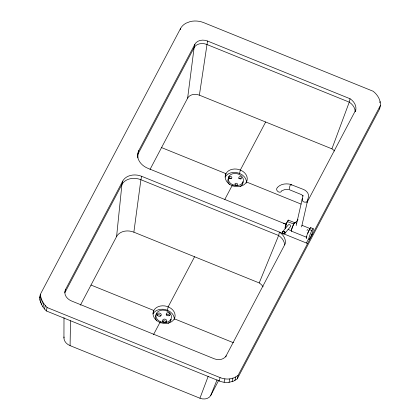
<?xml version="1.0" encoding="UTF-8"?>
<svg xmlns="http://www.w3.org/2000/svg" width="420" height="420" viewBox="0 0 420 420"><rect width="100%" height="100%" fill="white"/><g stroke="black" fill="none" stroke-linecap="round" stroke-linejoin="round"><path stroke-width="0.63" d="M63.94 337.974L63.998 317.641M218.684 380.405L210.73 395.488A8.384 6.531 12.8 0 1 199.936 398.223L70.082 345.634L70.518 320.77M137.802 157.889L138.033 153.972L138.805 150.565L194.88 44.237A9.823 7.655 12.8 0 1 207.527 41.029L350.033 98.742A14.107 10.994 12.8 0 1 355.793 109.94L355.404 111.647M80.404 305.167L116.592 236.544L121.916 184.532L122.692 181.12A14.737 11.487 12.8 0 1 141.671 176.311L307.613 243.516M150.029 169.433L187.625 98.144L194.108 47.644L194.88 44.237M116.592 236.544A13.414 10.453 12.8 0 1 133.864 232.171L140.894 179.723L141.671 176.311M187.625 98.144A9.135 7.119 12.8 0 1 199.385 95.162L207.527 41.029M39.554 297.796L40.331 294.389L180.506 28.586A18.113 14.117 12.8 0 1 184.328 24.26L186.076 23.163L190.103 21.614A18.113 14.117 12.8 0 1 203.831 22.675L373.159 91.255A21.929 17.094 12.8 0 1 380.447 105.41L379.669 108.822L237.279 378.819L233.588 381.134L229.042 382.321A15.834 12.338 12.8 0 1 219.266 380.982L46.316 310.942C42.751 307.43 40.094 302.825 39.554 297.796L40.168 296.635M39.958 300.127L40.735 296.714L40.331 294.389M40.661 302.431L41.438 299.019L40.735 296.714M41.664 304.689L42.441 301.282L41.438 299.019M42.95 306.878L43.727 303.471L42.441 301.282M44.504 308.968L45.281 305.56L43.727 303.471M46.316 310.942L47.087 307.529L45.281 305.56M122.692 181.12L65.604 289.375L64.827 292.782L121.916 184.532A14.737 11.487 12.8 0 1 140.894 179.723L278.633 235.505A14.779 11.519 12.8 0 1 284.655 244.913M180.248 29.726L180.506 28.586M156.161 314.533L156.418 313.399M160.508 322.985L160.766 321.846M167.402 310.244L168.173 306.831L194.581 256.762M170.541 320.98L170.929 319.274A7.891 6.153 12.8 0 0 162.566 310.091A7.891 6.153 12.8 0 0 157.531 319.641A7.891 6.153 12.8 0 0 170.929 319.274M228.386 178.374L228.769 176.673M232.738 186.023L232.995 184.889M239.547 173.434L240.324 170.027L265.65 121.999M242.492 184.091L242.876 182.385A7.675 5.98 12.8 0 0 234.743 173.455A7.675 5.98 12.8 0 0 229.85 182.742A7.675 5.98 12.8 0 0 242.876 182.385M246.215 183.115L246.472 181.976A11.162 8.699 12.8 0 0 234.644 168.992A11.162 8.699 12.8 0 0 227.519 182.495A11.162 8.699 12.8 0 0 246.472 181.976L301.098 204.099M219.266 380.982L220.038 377.575L47.087 307.529M225.881 356.921L226.139 355.787L285.317 243.574A14.779 11.519 12.8 0 0 279.41 232.097L278.633 235.505L259.208 282.933A13.445 10.479 12.8 0 1 263.109 286.813M224.102 382.268L224.879 378.861M229.042 382.321L229.819 378.913L234.36 377.722L238.056 375.412L380.447 105.41M232.145 381.659L232.922 378.252M234.932 380.478L235.704 377.066M237.279 378.819L238.056 375.412M296.21 225.493L303.004 195.526L303.014 196.077L301.728 194.738L289.396 189.719A2.851 0.693 -73.4 0 1 289.396 187.856L289.774 186.459A2.767 0.672 -73.4 0 1 290.803 184.511L303.529 189.472C306.348 190.58 309.005 193.363 308.49 196.591L301.597 226.926M350.033 98.742L349.256 102.155L331.916 148.838A13.12 10.222 12.8 0 1 334.525 151.001M379.832 102.737L380.095 101.598M285.548 226.123C286.561 225.514 285.038 227.315 285.82 225.325A3.764 0.483 -68 0 1 286.146 224.427M199.936 398.223L208.215 376.241M210.73 395.488L217.072 379.764M153.552 334.562L159.952 322.429M224.805 199.447L232.097 185.619M306.873 202.692L355.793 109.94M306.39 243.023L308.522 238.975M306.983 230.381L307.687 229.52M282.555 231.793L288.131 225.109M284.812 233.431L290.388 226.748M277.73 187.157C281.153 183.635 286.671 183.309 291.175 184.48M282.161 190.633L284.818 189.567L288.708 189.63M199.385 95.162L331.916 148.838M161.553 147.588L225.95 173.67L225.178 177.077A11.162 8.699 12.8 0 1 237.825 172.862A11.162 8.699 12.8 0 1 246.472 182.663M310.643 227.656L313.147 228.669M294.866 222.416L296.641 223.136M301.969 225.293L310.254 228.653A4.725 0.604 -68 0 0 309.997 228.874M288.341 220.117L294.751 222.716A4.405 0.562 -68 0 1 294.882 222.784M309.367 229.483L311.871 230.496M287.369 221.503L293.785 224.102M286.414 224.411L147.95 168.336A16.595 12.936 12.8 0 1 138.805 150.565M311.367 234.518L312.181 234.848M285.689 225.734L286.33 225.992M288.094 229.451L291.59 230.869A4.405 0.562 -68 0 1 292.257 227.593A4.405 0.562 -68 0 1 294.514 222.925A11.329 8.831 12.8 0 0 298.011 219.503M291.48 231.163L306.274 237.158M133.864 232.171L259.208 282.933M91.014 285.049L153.804 310.475L153.027 313.887A11.162 8.699 12.8 0 1 165.674 309.671A11.162 8.699 12.8 0 1 174.326 319.473M174.321 318.785A11.162 8.699 12.8 0 0 162.493 305.802A11.162 8.699 12.8 0 0 155.374 319.305A11.162 8.699 12.8 0 0 174.321 318.785L233.431 342.725M229.819 378.913A15.834 12.338 12.8 0 1 220.038 377.575M226.139 355.787A9.209 7.177 12.8 0 1 214.279 358.79L71.584 301.004A10.857 8.463 12.8 0 1 65.604 289.375M286.256 224.023A11.329 8.831 12.8 0 1 283.421 223.204M70.082 345.634A9.881 7.702 12.8 0 1 64.008 336.966M379.669 107.557A21.929 17.094 12.8 0 1 379.669 108.822M137.555 155.006A16.595 12.936 12.8 0 1 138.033 153.972L194.108 47.644A9.823 7.655 12.8 0 1 206.75 44.441L349.256 102.155A14.107 10.994 12.8 0 1 355.157 111.326M243.023 181.555A7.675 5.98 12.8 0 1 240.13 186.386M229.462 184.448A7.675 5.98 12.8 0 1 228.165 178.852M171.05 319.452A7.891 6.153 12.8 0 1 168.116 323.342M156.744 320.875A7.891 6.153 12.8 0 1 156.035 315.1M238.807 178.61A1.397 1.087 12.8 0 1 240.975 179.041M235.111 185.073A1.397 1.087 12.8 0 1 237.022 185.561M229.252 178.285A1.397 1.087 12.8 0 1 231.189 178.637M157.185 315.231A2.095 1.633 12.8 0 1 160.739 315.919M166.199 314.921A1.927 1.502 12.8 0 1 169.481 315.52M162.383 321.678A2.095 1.633 12.8 0 1 164.551 320.843A2.095 1.633 12.8 0 1 166.357 322.397M306.794 238.119A5.801 0.745 -68 0 1 307.619 233.384A5.801 0.745 -68 0 1 310.816 227.745M306.726 237.326A4.725 0.604 -68 0 1 306.82 236.323M307.792 233.315A4.725 0.604 -68 0 1 309.645 229.383M291.732 230.942A4.725 0.604 -68 0 1 292.635 226.511A4.725 0.604 -68 0 1 295.024 222.857M285.416 228.065A4.405 0.562 -68 0 1 285.348 226.469L285.658 225.514A4.405 0.562 -68 0 1 288.472 220.185M307.598 199.909A2.788 2.173 12.8 0 1 304.18 202.052A2.788 2.173 12.8 0 1 302.652 198.476M291.281 184.732A2.851 0.693 -73.4 0 1 291.312 185.152M281.757 190.675A2.788 2.189 37.9 0 1 277.877 191.515A2.788 2.189 37.9 0 1 277.667 187.535M285.411 227.682A3.764 0.483 -68 0 1 285.374 226.826M286.519 223.519A3.764 0.483 -68 0 1 287.905 220.889M288.362 224.863A1.397 1.286 39.8 0 1 290.54 226.448M285.012 232.559A1.192 1.097 39.8 0 1 283.594 233.483A1.192 1.097 39.8 0 1 282.802 231.872A1.192 1.097 39.8 0 1 284.492 231.509M284.723 231.719A1.192 1.097 39.8 0 1 284.991 232.265M239.174 178.458A1.397 1.087 12.8 0 0 241.495 178.18A1.397 1.087 12.8 0 0 239.815 176.678A1.397 1.087 12.8 0 0 239.174 178.458M229.404 178.101A1.397 1.087 12.8 0 0 231.772 178.033A1.397 1.087 12.8 0 0 230.297 176.41A1.397 1.087 12.8 0 0 229.404 178.101M235.326 185.089A1.397 1.087 12.8 0 0 237.599 184.7A1.397 1.087 12.8 0 0 235.825 183.272A1.397 1.087 12.8 0 0 235.326 185.089M157.563 315.53A2.095 1.633 12.8 0 0 161.123 315.478A2.095 1.633 12.8 0 0 158.949 313.021A2.095 1.633 12.8 0 0 157.563 315.53M163.06 321.625A2.095 1.633 12.8 0 0 166.614 321.531A2.095 1.633 12.8 0 0 164.399 319.095A2.095 1.633 12.8 0 0 163.06 321.625M166.614 315.068A1.927 1.502 12.8 0 0 169.885 314.979A1.927 1.502 12.8 0 0 167.843 312.737A1.927 1.502 12.8 0 0 166.614 315.068M310.259 237.584A5.801 0.745 -68 0 0 313.32 228.758A5.801 0.745 -68 0 0 309.619 235.778A5.801 0.745 -68 0 0 310.259 237.584M282.361 232.775A1.397 1.286 39.8 0 0 284.587 233.678A1.397 1.286 39.8 0 0 284.109 231.389A1.397 1.286 39.8 0 0 282.361 232.775M282.555 232.754A1.192 1.097 39.8 0 0 284.456 233.52A1.192 1.097 39.8 0 0 284.051 231.567A1.192 1.097 39.8 0 0 282.555 232.754"/></g></svg>
